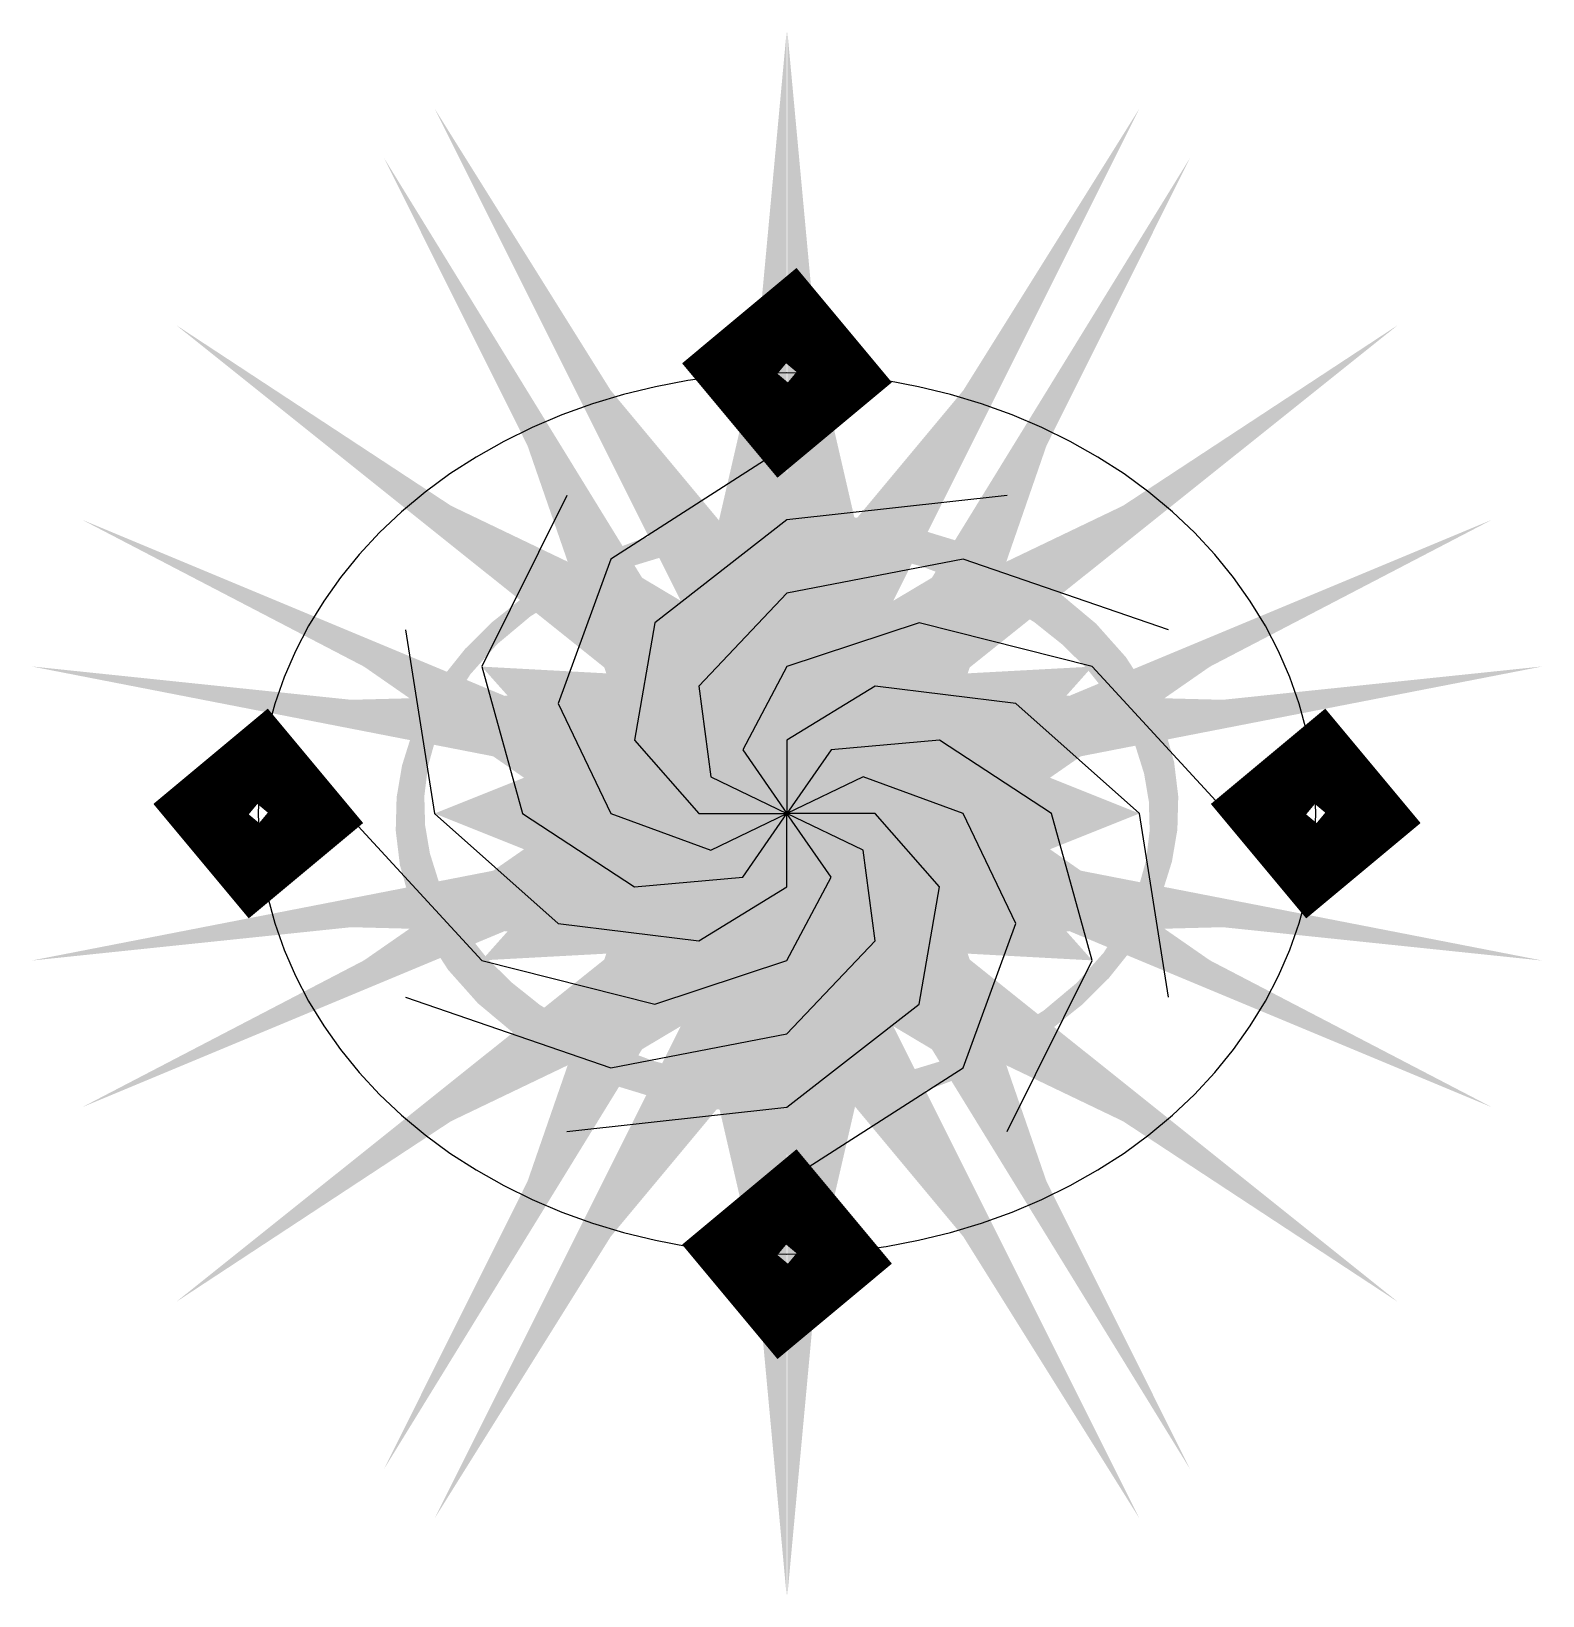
# Model space of a CAD drawing. Header units: metres. Extents: x -21.4 to 21.4, y -22.2 to 22.2.
import ezdxf

# ---------------------------------------------------------------- set-up
doc = ezdxf.new("R2010")
doc.units = ezdxf.units.M

msp = doc.modelspace()

# ---------------------------------------------------------------- linework, layer by layer
at = {"layer": 'BASE_RING', "color": 4}
msp.add_lwpolyline([(15, 0), (14.970400926424073, 0.7848814941164172), (14.881720519717168, 1.5666654195538032), (14.73430876093033, 2.3422664323215576), (14.528747416929466, 3.108623589560685), (14.265847744427303, 3.8627124296868423), (13.946647288323772, 4.601556908558474), (13.572405786990291, 5.322241144563409), (13.144600200657953, 6.0219209262714415), (12.664918882530227, 6.697834937237459), (12.135254915624213, 7.347315653655914), (11.557698641636838, 7.96779987185862), (10.934529411321174, 8.556838824108608), (10.26820658893033, 9.112107842767644), (9.561359846230344, 9.631415534697366), (8.816778784387097, 10.112712429686843), (8.037401924684948, 10.554099068775189), (7.226305111525727, 10.953833500548296), (6.38668937347609, 11.310338155825244), (5.521868290270171, 11.622206073603142), (4.635254915624212, 11.888206453689419), (3.7303483074728243, 12.107289514107888), (2.810719718785871, 12.278590634108607), (1.8799985034645639, 12.401433766430973), (0.941857792939703, 12.475334105353394), (9.18485099360515e-16, 12.5), (-0.9418577929397011, 12.475334105353394), (-1.8799985034645657, 12.401433766430973), (-2.8107197187858723, 12.278590634108607), (-3.7303483074728194, 12.10728951410789), (-4.63525491562421, 11.88820645368942), (-5.521868290270169, 11.622206073603142), (-6.386689373476091, 11.310338155825244), (-7.226305111525732, 10.953833500548294), (-8.037401924684954, 10.554099068775187), (-8.816778784387095, 10.112712429686843), (-9.561359846230346, 9.631415534697366), (-10.268206588930331, 9.112107842767642), (-10.93452941132117, 8.55683882410861), (-11.557698641636836, 7.967799871858623), (-12.13525491562421, 7.347315653655915), (-12.664918882530223, 6.697834937237462), (-13.144600200657951, 6.021920926271445), (-13.57240578699029, 5.322241144563411), (-13.94664728832377, 4.601556908558477), (-14.265847744427303, 3.862712429686844), (-14.528747416929466, 3.1086235895606853), (-14.734308760930329, 2.3422664323215625), (-14.881720519717167, 1.5666654195538068), (-14.970400926424073, 0.7848814941164197), (-15, 1.5308084989341915e-15), (-14.970400926424073, -0.7848814941164168), (-14.881720519717168, -1.5666654195538037), (-14.734308760930329, -2.3422664323215594), (-14.528747416929466, -3.1086235895606875), (-14.265847744427303, -3.8627124296868467), (-13.946647288323769, -4.601556908558479), (-13.572405786990295, -5.322241144563403), (-13.144600200657955, -6.021920926271437), (-12.664918882530229, -6.697834937237455), (-12.135254915624213, -7.3473156536559125), (-11.557698641636838, -7.96779987185862), (-10.934529411321174, -8.55683882410861), (-10.268206588930335, -9.112107842767642), (-9.561359846230342, -9.631415534697368), (-8.816778784387099, -10.112712429686841), (-8.037401924684945, -10.55409906877519), (-7.226305111525729, -10.953833500548296), (-6.386689373476083, -11.310338155825248), (-5.521868290270179, -11.62220607360314), (-4.6352549156242135, -11.888206453689419), (-3.7303483074728296, -12.107289514107887), (-2.8107197187858692, -12.278590634108609), (-1.8799985034645688, -12.401433766430973), (-0.9418577929396981, -12.475334105353394), (-2.7554552980815444e-15, -12.5), (0.9418577929396925, -12.475334105353394), (1.8799985034645634, -12.401433766430973), (2.810719718785864, -12.278590634108609), (3.730348307472824, -12.107289514107888), (4.635254915624208, -11.88820645368942), (5.521868290270174, -11.62220607360314), (6.386689373476077, -11.31033815582525), (7.226305111525724, -10.953833500548297), (8.03740192468494, -10.554099068775194), (8.816778784387093, -10.112712429686844), (9.561359846230339, -9.63141553469737), (10.26820658893033, -9.112107842767644), (10.93452941132117, -8.556838824108612), (11.557698641636838, -7.96779987185862), (12.13525491562421, -7.347315653655917), (12.66491888253023, -6.697834937237454), (13.144600200657953, -6.0219209262714415), (13.572405786990295, -5.322241144563403), (13.946647288323767, -4.601556908558484), (14.265847744427303, -3.862712429686846), (14.528747416929464, -3.108623589560692), (14.73430876093033, -2.3422664323215585), (14.881720519717167, -1.5666654195538081), (14.970400926424073, -0.7848814941164158), (15, 0)], dxfattribs=at)
at = {"layer": 'BRACING', "color": 3}
for p, q in [((7.654042494670958e-16, 10.416666666666668, 2), (-4.999999999999999, 7.216878364870323, 4)), ((-6.249999999999998, 9.021097956087905, 2), (-8.660254037844389, 4.166666666666666, 4)), ((6.250000000000002, 9.021097956087903, 2), (6.123233995736767e-16, 8.333333333333334, 4)), ((6.123233995736767e-16, 8.333333333333334, 4), (-3.7499999999999987, 5.412658773652742, 6)), ((-4.999999999999999, 7.216878364870323, 4), (-6.49519052838329, 3.1249999999999996, 6)), ((5.000000000000002, 7.216878364870322, 4), (4.592425496802575e-16, 6.25, 6)), ((10.825317547305485, 5.208333333333333, 2), (5.000000000000002, 7.216878364870322, 4)), ((4.592425496802575e-16, 6.25, 6), (-2.4999999999999996, 3.6084391824351614, 8)), ((-3.7499999999999987, 5.412658773652742, 6), (-4.3301270189221945, 2.083333333333333, 8)), ((3.750000000000001, 5.412658773652741, 6), (3.0616169978683836e-16, 4.166666666666667, 8)), ((8.660254037844389, 4.166666666666666, 4), (3.750000000000001, 5.412658773652741, 6)), ((-10.825317547305485, 5.208333333333333, 2), (-10.000000000000002, 1.0205389992894611e-15, 4)), ((-8.660254037844389, 4.166666666666666, 4), (-7.5, 7.654042494670958e-16, 6)), ((3.0616169978683836e-16, 4.166666666666667, 8), (-1.2499999999999993, 1.8042195912175805, 10)), ((12.5, 0, 2), (8.660254037844389, 4.166666666666666, 4)), ((-2.4999999999999996, 3.6084391824351614, 8), (-2.1650635094610964, 1.0416666666666663, 10)), ((2.500000000000001, 3.608439182435161, 8), (1.5308084989341913e-16, 2.083333333333333, 10)), ((6.49519052838329, 3.1249999999999996, 6), (2.500000000000001, 3.608439182435161, 8)), ((-6.49519052838329, 3.1249999999999996, 6), (-5.000000000000001, 5.102694996447306e-16, 8)), ((10.000000000000002, 0, 4), (6.49519052838329, 3.1249999999999996, 6)), ((-4.3301270189221945, 2.083333333333333, 8), (-2.4999999999999996, 2.5513474982236524e-16, 10)), ((-1.2499999999999993, 1.8042195912175805, 10), (-0, 0, 12)), ((1.5308084989341913e-16, 2.083333333333333, 10), (-0, 0, 12)), ((1.25, 1.8042195912175802, 10), (0, 0, 12)), ((4.3301270189221945, 2.083333333333333, 8), (1.25, 1.8042195912175802, 10)), ((7.5, 0, 6), (4.3301270189221945, 2.083333333333333, 8)), ((-2.1650635094610964, 1.0416666666666663, 10), (-0, 0, 12)), ((2.1650635094610964, 1.0416666666666663, 10), (0, 0, 12)), ((5.000000000000001, 0, 8), (2.1650635094610964, 1.0416666666666663, 10)), ((-12.5, 1.2756737491118264e-15, 2), (-8.660254037844387, -4.166666666666668, 4)), ((-10.000000000000002, 1.0205389992894611e-15, 4), (-6.495190528383289, -3.125000000000001, 6)), ((-7.5, 7.654042494670958e-16, 6), (-4.330127018922194, -2.083333333333334, 8)), ((-5.000000000000001, 5.102694996447306e-16, 8), (-2.165063509461096, -1.0416666666666667, 10)), ((-2.4999999999999996, 2.5513474982236524e-16, 10), (-0, -0, 12)), ((-2.165063509461096, -1.0416666666666667, 10), (-0, -0, 12)), ((-1.2500000000000009, -1.8042195912175798, 10), (-0, -0, 12)), ((2.4999999999999996, 0, 10), (0, 0, 12)), ((-4.592425496802573e-16, -2.083333333333333, 10), (0, -0, 12)), ((1.25, -1.8042195912175802, 10), (0, -0, 12)), ((2.1650635094610955, -1.0416666666666674, 10), (0, 0, 12)), ((4.330127018922193, -2.0833333333333353, 8), (2.4999999999999996, 0, 10)), ((6.495190528383288, -3.1250000000000027, 6), (5.000000000000001, 0, 8)), ((8.660254037844386, -4.1666666666666705, 4), (7.5, 0, 6)), ((10.82531754730548, -5.208333333333338, 2), (10.000000000000002, 0, 4)), ((2.500000000000001, -3.608439182435161, 8), (2.1650635094610955, -1.0416666666666674, 10)), ((-4.330127018922194, -2.083333333333334, 8), (-1.2500000000000009, -1.8042195912175798, 10)), ((-2.5000000000000027, -3.60843918243516, 8), (-4.592425496802573e-16, -2.083333333333333, 10)), ((-9.18485099360515e-16, -4.166666666666667, 8), (1.25, -1.8042195912175802, 10)), ((3.750000000000001, -5.412658773652741, 6), (4.330127018922193, -2.0833333333333353, 8)), ((-6.495190528383289, -3.125000000000001, 6), (-2.5000000000000027, -3.60843918243516, 8)), ((5.000000000000002, -7.216878364870322, 4), (6.495190528383288, -3.1250000000000027, 6)), ((-1.3777276490407722e-15, -6.25, 6), (2.500000000000001, -3.608439182435161, 8)), ((-8.660254037844387, -4.166666666666668, 4), (-3.7500000000000036, -5.41265877365274, 6)), ((-3.7500000000000036, -5.41265877365274, 6), (-9.18485099360515e-16, -4.166666666666667, 8)), ((6.250000000000002, -9.021097956087903, 2), (8.660254037844386, -4.1666666666666705, 4)), ((-10.825317547305483, -5.208333333333335, 2), (-5.000000000000005, -7.21687836487032, 4)), ((-1.83697019872103e-15, -8.333333333333334, 4), (3.750000000000001, -5.412658773652741, 6)), ((-5.000000000000005, -7.21687836487032, 4), (-1.3777276490407722e-15, -6.25, 6)), ((-2.296212748401287e-15, -10.416666666666668, 2), (5.000000000000002, -7.216878364870322, 4)), ((-6.250000000000005, -9.021097956087901, 2), (-1.83697019872103e-15, -8.333333333333334, 4))]:
    msp.add_line(p, q, dxfattribs=at)
at = {"layer": 'LATITUDINAL_RIBS', "color": 2}
for points in [[(12.5, 0, 2, 0, 0), (12.401433766430973, 1.305554516294836, 2, 0, 0), (12.107289514107888, 2.5905196579672376, 2, 0, 0), (11.622206073603143, 3.834630757132062, 2, 0, 0), (10.953833500548296, 5.018267438559535, 2, 0, 0), (10.112712429686843, 6.122763044713262, 2, 0, 0), (9.112107842767644, 7.130699020090507, 2, 0, 0), (7.96779987185862, 8.026179612247805, 2, 0, 0), (6.697834937237457, 8.795082557312657, 2, 0, 0), (5.322241144563408, 9.425281796521038, 2, 0, 0), (3.862712429686843, 9.90683871140785, 2, 0, 0), (2.3422664323215594, 10.232158861757174, 2, 0, 0), (0.784881494116419, 10.396111754461163, 2, 0, 0), (-0.7848814941164175, 10.396111754461163, 2, 0, 0), (-2.3422664323215603, 10.232158861757174, 2, 0, 0), (-3.862712429686842, 9.906838711407852, 2, 0, 0), (-5.322241144563409, 9.425281796521038, 2, 0, 0), (-6.697834937237461, 8.795082557312657, 2, 0, 0), (-7.967799871858622, 8.026179612247805, 2, 0, 0), (-9.112107842767642, 7.13069902009051, 2, 0, 0), (-10.112712429686841, 6.122763044713263, 2, 0, 0), (-10.953833500548292, 5.018267438559538, 2, 0, 0), (-11.622206073603142, 3.8346307571320644, 2, 0, 0), (-12.107289514107888, 2.590519657967238, 2, 0, 0), (-12.401433766430973, 1.305554516294839, 2, 0, 0), (-12.5, 1.2756737491118264e-15, 2, 0, 0), (-12.401433766430973, -1.3055545162948365, 2, 0, 0), (-12.107289514107888, -2.5905196579672403, 2, 0, 0), (-11.62220607360314, -3.834630757132066, 2, 0, 0), (-10.953833500548296, -5.018267438559532, 2, 0, 0), (-10.112712429686843, -6.1227630447132615, 2, 0, 0), (-9.112107842767644, -7.130699020090509, 2, 0, 0), (-7.967799871858619, -8.026179612247807, 2, 0, 0), (-6.697834937237454, -8.79508255731266, 2, 0, 0), (-5.322241144563402, -9.425281796521041, 2, 0, 0), (-3.8627124296868445, -9.90683871140785, 2, 0, 0), (-2.342266432321558, -10.232158861757176, 2, 0, 0), (-0.7848814941164151, -10.396111754461163, 2, 0, 0), (0.7848814941164104, -10.396111754461163, 2, 0, 0), (2.342266432321553, -10.232158861757176, 2, 0, 0), (3.8627124296868405, -9.906838711407852, 2, 0, 0), (5.322241144563398, -9.425281796521041, 2, 0, 0), (6.69783493723745, -8.795082557312663, 2, 0, 0), (7.967799871858617, -8.026179612247809, 2, 0, 0), (9.112107842767642, -7.1306990200905105, 2, 0, 0), (10.112712429686841, -6.122763044713265, 2, 0, 0), (10.953833500548296, -5.018267438559535, 2, 0, 0), (11.62220607360314, -3.83463075713207, 2, 0, 0), (12.107289514107887, -2.5905196579672434, 2, 0, 0), (12.401433766430973, -1.3055545162948403, 2, 0, 0), (12.5, 0, 2, 0, 0)], [(10.000000000000002, 0, 4, 0, 0), (9.92114701314478, 1.044443613035869, 4, 0, 0), (9.685831611286313, 2.07241572637379, 4, 0, 0), (9.297764858882516, 3.0677046057056496, 4, 0, 0), (8.763066800438638, 4.014613950847628, 4, 0, 0), (8.090169943749476, 4.8982104357706095, 4, 0, 0), (7.289686274214117, 5.704559216072406, 4, 0, 0), (6.3742398974868975, 6.420943689798245, 4, 0, 0), (5.358267949789966, 7.036066045850126, 4, 0, 0), (4.257792915650727, 7.54022543721683, 4, 0, 0), (3.090169943749475, 7.92547096912628, 4, 0, 0), (1.8738131458572478, 8.18572708940574, 4, 0, 0), (0.6279051952931354, 8.316889403568931, 4, 0, 0), (-0.6279051952931342, 8.316889403568931, 4, 0, 0), (-1.8738131458572485, 8.18572708940574, 4, 0, 0), (-3.090169943749474, 7.925470969126281, 4, 0, 0), (-4.257792915650728, 7.540225437216829, 4, 0, 0), (-5.35826794978997, 7.036066045850125, 4, 0, 0), (-6.374239897486898, 6.420943689798245, 4, 0, 0), (-7.289686274214114, 5.704559216072408, 4, 0, 0), (-8.090169943749475, 4.89821043577061, 4, 0, 0), (-8.763066800438635, 4.014613950847631, 4, 0, 0), (-9.297764858882514, 3.0677046057056514, 4, 0, 0), (-9.685831611286313, 2.0724157263737903, 4, 0, 0), (-9.921147013144779, 1.0444436130358712, 4, 0, 0), (-10.000000000000002, 1.0205389992894611e-15, 4, 0, 0), (-9.92114701314478, -1.0444436130358692, 4, 0, 0), (-9.685831611286313, -2.072415726373792, 4, 0, 0), (-9.297764858882514, -3.0677046057056527, 4, 0, 0), (-8.763066800438638, -4.014613950847625, 4, 0, 0), (-8.090169943749476, -4.898210435770609, 4, 0, 0), (-7.289686274214117, -5.704559216072407, 4, 0, 0), (-6.374239897486897, -6.4209436897982455, 4, 0, 0), (-5.358267949789965, -7.036066045850128, 4, 0, 0), (-4.257792915650723, -7.540225437216832, 4, 0, 0), (-3.0901699437494763, -7.92547096912628, 4, 0, 0), (-1.8738131458572467, -8.18572708940574, 4, 0, 0), (-0.6279051952931322, -8.316889403568931, 4, 0, 0), (0.6279051952931285, -8.316889403568931, 4, 0, 0), (1.873813145857243, -8.18572708940574, 4, 0, 0), (3.0901699437494727, -7.925470969126281, 4, 0, 0), (4.257792915650719, -7.540225437216833, 4, 0, 0), (5.358267949789961, -7.03606604585013, 4, 0, 0), (6.374239897486894, -6.420943689798247, 4, 0, 0), (7.289686274214114, -5.704559216072409, 4, 0, 0), (8.090169943749475, -4.898210435770611, 4, 0, 0), (8.763066800438638, -4.014613950847628, 4, 0, 0), (9.297764858882513, -3.067704605705656, 4, 0, 0), (9.68583161128631, -2.072415726373795, 4, 0, 0), (9.921147013144779, -1.044443613035872, 4, 0, 0), (10.000000000000002, 0, 4, 0, 0)], [(7.5, 0, 6, 0, 0), (7.440860259858584, 0.7833327097769016, 6, 0, 0), (7.264373708464733, 1.5543117947803424, 6, 0, 0), (6.973323644161886, 2.300778454279237, 6, 0, 0), (6.5723001003289765, 3.0109604631357207, 6, 0, 0), (6.067627457812106, 3.673657826827957, 6, 0, 0), (5.467264705660587, 4.278419412054304, 6, 0, 0), (4.780679923115172, 4.815707767348683, 6, 0, 0), (4.018700962342474, 5.2770495343875945, 6, 0, 0), (3.193344686738045, 5.655169077912622, 6, 0, 0), (2.317627457812106, 5.944103226844709, 6, 0, 0), (1.4053598593929355, 6.139295317054303, 6, 0, 0), (0.4709288964698515, 6.237667052676697, 6, 0, 0), (-0.47092889646985053, 6.237667052676697, 6, 0, 0), (-1.4053598593929362, 6.139295317054303, 6, 0, 0), (-2.317627457812105, 5.94410322684471, 6, 0, 0), (-3.1933446867380453, 5.655169077912622, 6, 0, 0), (-4.018700962342477, 5.277049534387594, 6, 0, 0), (-4.780679923115173, 4.815707767348683, 6, 0, 0), (-5.467264705660585, 4.278419412054305, 6, 0, 0), (-6.067627457812105, 3.6736578268279576, 6, 0, 0), (-6.572300100328976, 3.0109604631357225, 6, 0, 0), (-6.973323644161885, 2.3007784542792384, 6, 0, 0), (-7.264373708464733, 1.5543117947803426, 6, 0, 0), (-7.440860259858583, 0.7833327097769034, 6, 0, 0), (-7.5, 7.654042494670958e-16, 6, 0, 0), (-7.440860259858584, -0.7833327097769018, 6, 0, 0), (-7.264373708464733, -1.5543117947803438, 6, 0, 0), (-6.973323644161884, -2.3007784542792393, 6, 0, 0), (-6.572300100328977, -3.0109604631357185, 6, 0, 0), (-6.067627457812106, -3.6736578268279563, 6, 0, 0), (-5.467264705660587, -4.278419412054305, 6, 0, 0), (-4.780679923115171, -4.815707767348684, 6, 0, 0), (-4.018700962342472, -5.277049534387595, 6, 0, 0), (-3.1933446867380413, -5.655169077912624, 6, 0, 0), (-2.3176274578121068, -5.944103226844709, 6, 0, 0), (-1.4053598593929346, -6.139295317054304, 6, 0, 0), (-0.47092889646984903, -6.237667052676697, 6, 0, 0), (0.47092889646984626, -6.237667052676697, 6, 0, 0), (1.405359859392932, -6.139295317054304, 6, 0, 0), (2.317627457812104, -5.94410322684471, 6, 0, 0), (3.1933446867380386, -5.655169077912625, 6, 0, 0), (4.01870096234247, -5.277049534387597, 6, 0, 0), (4.780679923115169, -4.815707767348685, 6, 0, 0), (5.467264705660585, -4.278419412054306, 6, 0, 0), (6.067627457812105, -3.6736578268279585, 6, 0, 0), (6.5723001003289765, -3.0109604631357207, 6, 0, 0), (6.9733236441618835, -2.300778454279242, 6, 0, 0), (7.264373708464732, -1.554311794780346, 6, 0, 0), (7.440860259858583, -0.7833327097769041, 6, 0, 0), (7.5, 0, 6, 0, 0)], [(5.000000000000001, 0, 8, 0, 0), (4.96057350657239, 0.5222218065179345, 8, 0, 0), (4.842915805643156, 1.036207863186895, 8, 0, 0), (4.648882429441258, 1.5338523028528248, 8, 0, 0), (4.381533400219319, 2.007306975423814, 8, 0, 0), (4.045084971874738, 2.4491052178853048, 8, 0, 0), (3.6448431371070584, 2.852279608036203, 8, 0, 0), (3.1871199487434487, 3.2104718448991223, 8, 0, 0), (2.679133974894983, 3.518033022925063, 8, 0, 0), (2.1288964578253635, 3.770112718608415, 8, 0, 0), (1.5450849718747375, 3.96273548456314, 8, 0, 0), (0.9369065729286239, 4.09286354470287, 8, 0, 0), (0.3139525976465677, 4.1584447017844655, 8, 0, 0), (-0.3139525976465671, 4.1584447017844655, 8, 0, 0), (-0.9369065729286242, 4.09286354470287, 8, 0, 0), (-1.545084971874737, 3.9627354845631406, 8, 0, 0), (-2.128896457825364, 3.7701127186084147, 8, 0, 0), (-2.679133974894985, 3.5180330229250627, 8, 0, 0), (-3.187119948743449, 3.2104718448991223, 8, 0, 0), (-3.644843137107057, 2.852279608036204, 8, 0, 0), (-4.045084971874737, 2.449105217885305, 8, 0, 0), (-4.381533400219317, 2.0073069754238153, 8, 0, 0), (-4.648882429441257, 1.5338523028528257, 8, 0, 0), (-4.842915805643156, 1.0362078631868952, 8, 0, 0), (-4.9605735065723895, 0.5222218065179356, 8, 0, 0), (-5.000000000000001, 5.102694996447306e-16, 8, 0, 0), (-4.96057350657239, -0.5222218065179346, 8, 0, 0), (-4.842915805643156, -1.036207863186896, 8, 0, 0), (-4.648882429441257, -1.5338523028528264, 8, 0, 0), (-4.381533400219319, -2.0073069754238126, 8, 0, 0), (-4.045084971874738, -2.4491052178853043, 8, 0, 0), (-3.6448431371070584, -2.8522796080362034, 8, 0, 0), (-3.1871199487434483, -3.2104718448991227, 8, 0, 0), (-2.6791339748949823, -3.518033022925064, 8, 0, 0), (-2.1288964578253613, -3.770112718608416, 8, 0, 0), (-1.5450849718747381, -3.96273548456314, 8, 0, 0), (-0.9369065729286233, -4.09286354470287, 8, 0, 0), (-0.3139525976465661, -4.1584447017844655, 8, 0, 0), (0.31395259764656425, -4.1584447017844655, 8, 0, 0), (0.9369065729286215, -4.09286354470287, 8, 0, 0), (1.5450849718747364, -3.9627354845631406, 8, 0, 0), (2.1288964578253595, -3.7701127186084165, 8, 0, 0), (2.6791339748949805, -3.518033022925065, 8, 0, 0), (3.187119948743447, -3.2104718448991236, 8, 0, 0), (3.644843137107057, -2.8522796080362043, 8, 0, 0), (4.045084971874737, -2.4491052178853057, 8, 0, 0), (4.381533400219319, -2.007306975423814, 8, 0, 0), (4.648882429441256, -1.533852302852828, 8, 0, 0), (4.842915805643155, -1.0362078631868974, 8, 0, 0), (4.9605735065723895, -0.522221806517936, 8, 0, 0), (5.000000000000001, 0, 8, 0, 0)], [(2.4999999999999996, 0, 10, 0, 0), (2.4802867532861943, 0.2611109032589672, 10, 0, 0), (2.4214579028215772, 0.5181039315934474, 10, 0, 0), (2.324441214720628, 0.7669261514264122, 10, 0, 0), (2.1907667001096587, 1.0036534877119068, 10, 0, 0), (2.022542485937368, 1.2245526089426522, 10, 0, 0), (1.8224215685535285, 1.426139804018101, 10, 0, 0), (1.5935599743717237, 1.6052359224495607, 10, 0, 0), (1.3395669874474911, 1.7590165114625311, 10, 0, 0), (1.0644482289126815, 1.8850563593042071, 10, 0, 0), (0.7725424859373685, 1.9813677422815696, 10, 0, 0), (0.4684532864643118, 2.0464317723514345, 10, 0, 0), (0.1569762988232838, 2.0792223508922323, 10, 0, 0), (-0.15697629882328348, 2.0792223508922323, 10, 0, 0), (-0.468453286464312, 2.0464317723514345, 10, 0, 0), (-0.7725424859373682, 1.9813677422815699, 10, 0, 0), (-1.0644482289126815, 1.885056359304207, 10, 0, 0), (-1.339566987447492, 1.759016511462531, 10, 0, 0), (-1.5935599743717241, 1.6052359224495607, 10, 0, 0), (-1.822421568553528, 1.4261398040181015, 10, 0, 0), (-2.022542485937368, 1.2245526089426524, 10, 0, 0), (-2.190766700109658, 1.0036534877119074, 10, 0, 0), (-2.324441214720628, 0.7669261514264127, 10, 0, 0), (-2.4214579028215772, 0.5181039315934475, 10, 0, 0), (-2.480286753286194, 0.26111090325896774, 10, 0, 0), (-2.4999999999999996, 2.5513474982236524e-16, 10, 0, 0), (-2.4802867532861943, -0.26111090325896724, 10, 0, 0), (-2.4214579028215772, -0.5181039315934479, 10, 0, 0), (-2.3244412147206277, -0.7669261514264131, 10, 0, 0), (-2.1907667001096587, -1.003653487711906, 10, 0, 0), (-2.022542485937368, -1.224552608942652, 10, 0, 0), (-1.8224215685535285, -1.4261398040181013, 10, 0, 0), (-1.5935599743717235, -1.605235922449561, 10, 0, 0), (-1.3395669874474905, -1.7590165114625316, 10, 0, 0), (-1.0644482289126802, -1.8850563593042076, 10, 0, 0), (-0.7725424859373687, -1.9813677422815696, 10, 0, 0), (-0.4684532864643115, -2.0464317723514345, 10, 0, 0), (-0.15697629882328298, -2.0792223508922323, 10, 0, 0), (0.15697629882328204, -2.0792223508922323, 10, 0, 0), (0.4684532864643106, -2.0464317723514345, 10, 0, 0), (0.772542485937368, -1.9813677422815699, 10, 0, 0), (1.0644482289126793, -1.8850563593042078, 10, 0, 0), (1.3395669874474898, -1.759016511462532, 10, 0, 0), (1.593559974371723, -1.6052359224495614, 10, 0, 0), (1.822421568553528, -1.4261398040181017, 10, 0, 0), (2.022542485937368, -1.2245526089426526, 10, 0, 0), (2.1907667001096587, -1.0036534877119068, 10, 0, 0), (2.3244412147206273, -0.7669261514264138, 10, 0, 0), (2.421457902821577, -0.5181039315934486, 10, 0, 0), (2.480286753286194, -0.26111090325896796, 10, 0, 0), (2.4999999999999996, 0, 10, 0, 0)], [(0, 0, 12, 0, 0), (0, 0, 12, 0, 0), (0, 0, 12, 0, 0), (0, 0, 12, 0, 0), (0, 0, 12, 0, 0), (0, 0, 12, 0, 0), (0, 0, 12, 0, 0), (0, 0, 12, 0, 0), (0, 0, 12, 0, 0), (0, 0, 12, 0, 0), (0, 0, 12, 0, 0), (0, 0, 12, 0, 0), (0, 0, 12, 0, 0), (-0, 0, 12, 0, 0), (-0, 0, 12, 0, 0), (-0, 0, 12, 0, 0), (-0, 0, 12, 0, 0), (-0, 0, 12, 0, 0), (-0, 0, 12, 0, 0), (-0, 0, 12, 0, 0), (-0, 0, 12, 0, 0), (-0, 0, 12, 0, 0), (-0, 0, 12, 0, 0), (-0, 0, 12, 0, 0), (-0, 0, 12, 0, 0), (-0, 0, 12, 0, 0), (-0, -0, 12, 0, 0), (-0, -0, 12, 0, 0), (-0, -0, 12, 0, 0), (-0, -0, 12, 0, 0), (-0, -0, 12, 0, 0), (-0, -0, 12, 0, 0), (-0, -0, 12, 0, 0), (-0, -0, 12, 0, 0), (-0, -0, 12, 0, 0), (-0, -0, 12, 0, 0), (-0, -0, 12, 0, 0), (-0, -0, 12, 0, 0), (0, -0, 12, 0, 0), (0, -0, 12, 0, 0), (0, -0, 12, 0, 0), (0, -0, 12, 0, 0), (0, -0, 12, 0, 0), (0, -0, 12, 0, 0), (0, -0, 12, 0, 0), (0, -0, 12, 0, 0), (0, -0, 12, 0, 0), (0, -0, 12, 0, 0), (0, -0, 12, 0, 0), (0, -0, 12, 0, 0), (0, 0, 12, 0, 0)]]:
    msp.add_lwpolyline(points, format="xyseb", dxfattribs=at)
at = {"layer": 'MERIDIAN_RIBS', "color": 1}
for points in [[(-12.990381056766578, -6.250000000000002, 0, 0, 0), (-10.825317547305483, -5.208333333333335, 2, 0, 0), (-8.660254037844387, -4.166666666666669, 4, 0, 0), (-6.495190528383289, -3.125000000000001, 6, 0, 0), (-4.330127018922194, -2.0833333333333344, 8, 0, 0), (-2.165063509461096, -1.0416666666666667, 10, 0, 0), (-0, -0, 12, 0, 0)], [(12.990381056766577, -6.250000000000005, 0, 0, 0), (10.825317547305481, -5.208333333333338, 2, 0, 0), (8.660254037844386, -4.1666666666666705, 4, 0, 0), (6.495190528383288, -3.1250000000000027, 6, 0, 0), (4.330127018922193, -2.0833333333333353, 8, 0, 0), (2.1650635094610955, -1.0416666666666674, 10, 0, 0), (0, -0, 12, 0, 0)], [(-15, 1.5308084989341915e-15, 0, 0, 0), (-12.5, 1.2756737491118262e-15, 2, 0, 0), (-10.000000000000002, 1.0205389992894611e-15, 4, 0, 0), (-7.5, 7.654042494670958e-16, 6, 0, 0), (-5.000000000000001, 5.102694996447306e-16, 8, 0, 0), (-2.4999999999999996, 2.551347498223652e-16, 10, 0, 0), (-0, 0, 12, 0, 0)], [(15, 0, 0, 0, 0), (12.5, 0, 2, 0, 0), (10.000000000000002, 0, 4, 0, 0), (7.5, 0, 6, 0, 0), (5.000000000000001, 0, 8, 0, 0), (2.4999999999999996, 0, 10, 0, 0), (0, 0, 12, 0, 0)], [(7.500000000000002, -10.825317547305483, 0, 0, 0), (6.250000000000002, -9.021097956087903, 2, 0, 0), (5.000000000000002, -7.216878364870323, 4, 0, 0), (3.750000000000001, -5.412658773652741, 6, 0, 0), (2.500000000000001, -3.6084391824351614, 8, 0, 0), (1.25, -1.80421959121758, 10, 0, 0), (0, -0, 12, 0, 0)], [(9.18485099360515e-16, 12.5, 0, 0, 0), (7.654042494670959e-16, 10.416666666666668, 2, 0, 0), (6.123233995736767e-16, 8.333333333333334, 4, 0, 0), (4.592425496802575e-16, 6.25, 6, 0, 0), (3.0616169978683836e-16, 4.166666666666667, 8, 0, 0), (1.5308084989341913e-16, 2.083333333333333, 10, 0, 0), (0, 0, 12, 0, 0)], [(-7.500000000000007, -10.82531754730548, 0, 0, 0), (-6.250000000000006, -9.0210979560879, 2, 0, 0), (-5.000000000000005, -7.21687836487032, 4, 0, 0), (-3.7500000000000036, -5.41265877365274, 6, 0, 0), (-2.5000000000000027, -3.60843918243516, 8, 0, 0), (-1.2500000000000009, -1.8042195912175796, 10, 0, 0), (-0, -0, 12, 0, 0)], [(7.500000000000002, 10.825317547305483, 0, 0, 0), (6.250000000000002, 9.021097956087903, 2, 0, 0), (5.000000000000002, 7.216878364870323, 4, 0, 0), (3.750000000000001, 5.412658773652741, 6, 0, 0), (2.500000000000001, 3.6084391824351614, 8, 0, 0), (1.25, 1.80421959121758, 10, 0, 0), (0, 0, 12, 0, 0)], [(-7.499999999999997, 10.825317547305485, 0, 0, 0), (-6.249999999999998, 9.021097956087905, 2, 0, 0), (-4.999999999999999, 7.216878364870324, 4, 0, 0), (-3.7499999999999987, 5.412658773652742, 6, 0, 0), (-2.4999999999999996, 3.608439182435162, 8, 0, 0), (-1.2499999999999993, 1.8042195912175805, 10, 0, 0), (-0, 0, 12, 0, 0)], [(-12.99038105676658, 6.249999999999999, 0, 0, 0), (-10.825317547305485, 5.208333333333333, 2, 0, 0), (-8.660254037844387, 4.166666666666667, 4, 0, 0), (-6.49519052838329, 3.1249999999999996, 6, 0, 0), (-4.330127018922194, 2.0833333333333335, 8, 0, 0), (-2.1650635094610964, 1.0416666666666663, 10, 0, 0), (-0, 0, 12, 0, 0)], [(12.99038105676658, 6.249999999999999, 0, 0, 0), (10.825317547305485, 5.208333333333333, 2, 0, 0), (8.660254037844387, 4.166666666666667, 4, 0, 0), (6.49519052838329, 3.1249999999999996, 6, 0, 0), (4.330127018922194, 2.0833333333333335, 8, 0, 0), (2.1650635094610964, 1.0416666666666663, 10, 0, 0), (0, 0, 12, 0, 0)], [(-2.7554552980815444e-15, -12.5, 0, 0, 0), (-2.296212748401287e-15, -10.416666666666668, 2, 0, 0), (-1.83697019872103e-15, -8.333333333333334, 4, 0, 0), (-1.3777276490407722e-15, -6.25, 6, 0, 0), (-9.18485099360515e-16, -4.166666666666667, 8, 0, 0), (-4.592425496802573e-16, -2.083333333333333, 10, 0, 0), (-0, -0, 12, 0, 0)]]:
    msp.add_lwpolyline(points, format="xyseb", dxfattribs=at)
at = {"layer": 'SUPPORTS', "color": 5}
for p, q in [((9.18485099360515e-16, 12.5, -5), (9.18485099360515e-16, 12.5)), ((-15, 1.5308084989341915e-15, -5), (-15, 1.5308084989341915e-15)), ((15, 0, -5), (15, 0)), ((-2.7554552980815444e-15, -12.5, -5), (-2.7554552980815444e-15, -12.5))]:
    msp.add_line(p, q, dxfattribs=at)
for points in [[(-1.4999999999999991, 11, -5, 0, 0), (1.5000000000000009, 11, -5, 0, 0), (1.5000000000000009, 14, -5, 0, 0), (-1.4999999999999991, 14, -5, 0, 0), (-1.4999999999999991, 11, -5, 0, 0)], [(-16.5, -1.4999999999999984, -5, 0, 0), (-13.5, -1.4999999999999984, -5, 0, 0), (-13.5, 1.5000000000000016, -5, 0, 0), (-16.5, 1.5000000000000016, -5, 0, 0), (-16.5, -1.4999999999999984, -5, 0, 0)], [(13.5, -1.5, -5, 0, 0), (16.5, -1.5, -5, 0, 0), (16.5, 1.5, -5, 0, 0), (13.5, 1.5, -5, 0, 0), (13.5, -1.5, -5, 0, 0)], [(-1.5000000000000027, -14, -5, 0, 0), (1.4999999999999973, -14, -5, 0, 0), (1.4999999999999973, -11, -5, 0, 0), (-1.5000000000000027, -11, -5, 0, 0), (-1.5000000000000027, -14, -5, 0, 0)]]:
    msp.add_lwpolyline(points, format="xyseb", dxfattribs=at)

doc.saveas('drawing.dxf')
